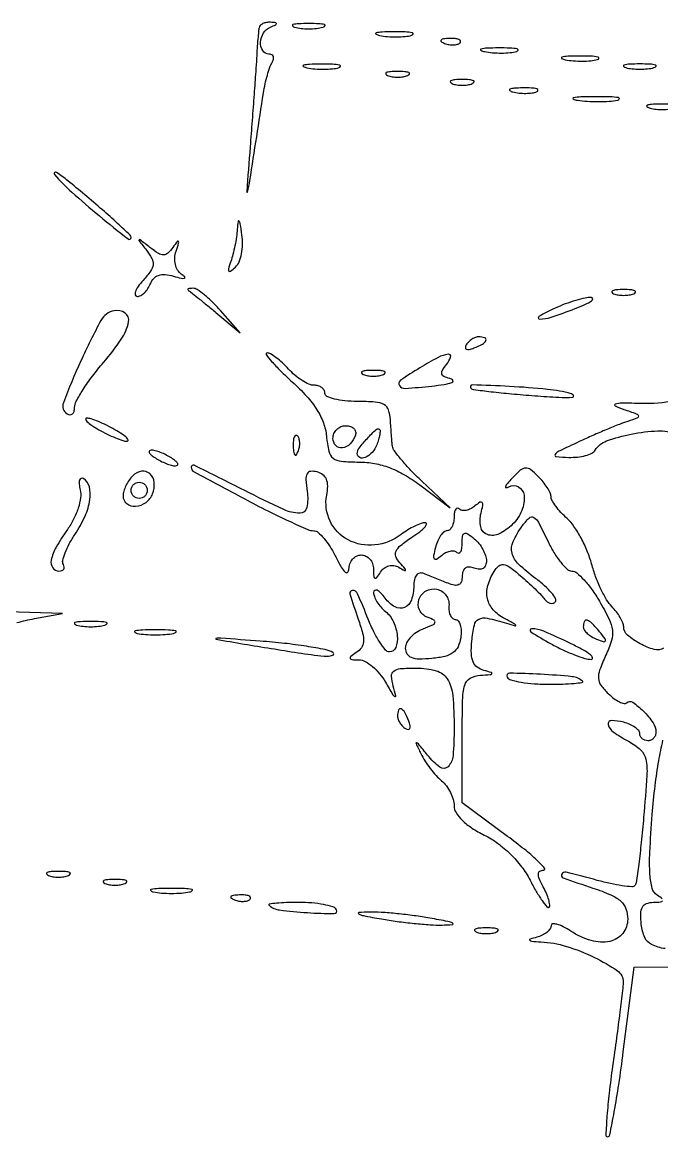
# Model space of a CAD drawing. Extents: x 24 to 1546, y 0 to 2379.
# Drawn here: x 1231.5 to 1310.7, y 1738 to 1875.9 of the extents above; entities that cross this region are included whole.
import ezdxf

# ---------------------------------------------------------------- set-up
doc = ezdxf.new("R2010")
doc.units = 0
doc.header["$MEASUREMENT"] = 0
doc.layers.get('0').update_dxf_attribs({"linetype": 'CONTINUOUS'})

msp = doc.modelspace()

# ---------------------------------------------------------------- linework, layer by layer
for points in [[(1260.849041, 1875.25, 0.025224), (1260.781191, 1874.795492, 0.003443), (1260.694046, 1873.839063, 0.003953), (1260.607503, 1872.703597, 0.00333), (1260.533384, 1871.5, -0.003574), (1260.430726, 1869.846128, -0.000803), (1260.231252, 1867.03125, -0.000833), (1259.990375, 1863.782814, -0.000806), (1259.736128, 1860.5, 0.001253), (1259.310381, 1854.938184, 0.919076), (1259.422885, 1854.920239, 0.022069), (1259.709616, 1856.346935, 0.000197), (1261.390451, 1867.188709, -0.015861), (1261.597808, 1868.295917, -0.015377), (1261.876753, 1869.399364, -0.015483), (1262.181744, 1870.353709, -0.053372), (1262.46212, 1870.938709, 0.076556), (1262.634066, 1871.344539, 0.153933), (1262.614273, 1871.688246, 0.186407), (1262.409925, 1871.915866, 0.118206), (1262.059017, 1872, -0.256354), (1261.294851, 1872.419353, -0.157317), (1261.029103, 1873.439152, -0.12343), (1261.396164, 1874.614203, -0.161091), (1262.25, 1875.337719, 0.009076), (1262.909806, 1875.617987, 0.295955), (1263, 1875.757018, 0.382689), (1262.903389, 1875.864758, 0.011437), (1262.25, 1875.921053, 0.057766), (1261.760747, 1875.895427, 0.069856), (1261.322843, 1875.756497, 0.082797), (1261.000917, 1875.530575, 0.149866)], [(1265.25, 1875.310674, 0.039571), (1266.047266, 1875.168469, 0.024357), (1267, 1875.122029, 0.024357), (1267.952734, 1875.168469, 0.039571), (1268.75, 1875.310674, 0.161593), (1269.00914, 1875.478988, 0.542911), (1268.957813, 1875.633659, 0.052887), (1268.251983, 1875.740287, 0.011065), (1267, 1875.767997, 0.011065), (1265.748017, 1875.740287, 0.052887), (1265.042187, 1875.633659, 0.542911), (1264.99086, 1875.478988, 0.161593)], [(1275.761659, 1874.292739, 0.028254), (1276.754739, 1874.159391, 0.020511), (1277.869594, 1874.119272, 0.020826), (1278.934218, 1874.169017, 0.041951), (1279.761659, 1874.31292, 0.285845), (1279.916221, 1874.476221, 0.417468), (1279.814362, 1874.62839, 0.038992), (1278.938425, 1874.726931, 0.009782), (1277.5, 1874.747817, 0.008901), (1276.071102, 1874.715166, 0.053901), (1275.339362, 1874.605813, 0.67161), (1275.319562, 1874.45659, 0.082665)], [(1283.8125, 1873.316886, 0.051402), (1284.359369, 1873.160852, 0.05415), (1284.916927, 1873.123424, 0.060344), (1285.402231, 1873.202593, 0.126455), (1285.729167, 1873.395833, 0.296942), (1285.77538, 1873.614691, 0.208169), (1285.592839, 1873.799335, 0.077125), (1285.112848, 1873.910055, 0.028489), (1284.416667, 1873.921053, 0.018894), (1283.670344, 1873.862007, 0.168741), (1283.37858, 1873.720685, 0.470617), (1283.395823, 1873.538436, 0.054073)], [(1288.761659, 1872.292739, 0.028254), (1289.754739, 1872.159391, 0.020511), (1290.869594, 1872.119272, 0.020826), (1291.934218, 1872.169017, 0.041951), (1292.761659, 1872.31292, 0.285845), (1292.916221, 1872.476221, 0.417468), (1292.814362, 1872.62839, 0.038992), (1291.938425, 1872.726931, 0.009782), (1290.5, 1872.747817, 0.008901), (1289.071102, 1872.715166, 0.053901), (1288.339362, 1872.605813, 0.67161), (1288.319562, 1872.45659, 0.082665)], [(1298.761659, 1871.292739, 0.028254), (1299.754739, 1871.159391, 0.020511), (1300.869594, 1871.119272, 0.020826), (1301.934218, 1871.169017, 0.041951), (1302.761659, 1871.31292, 0.285845), (1302.916221, 1871.476221, 0.417468), (1302.814362, 1871.62839, 0.038992), (1301.938425, 1871.726931, 0.009782), (1300.5, 1871.747817, 0.008901), (1299.071102, 1871.715166, 0.053901), (1298.339362, 1871.605813, 0.67161), (1298.319562, 1871.45659, 0.082665)], [(1266.761659, 1870.292739, 0.028254), (1267.754739, 1870.159391, 0.020511), (1268.869594, 1870.119272, 0.020826), (1269.934218, 1870.169017, 0.041951), (1270.761659, 1870.31292, 0.285845), (1270.916221, 1870.476221, 0.417468), (1270.814362, 1870.62839, 0.038992), (1269.938425, 1870.726931, 0.009782), (1268.5, 1870.747817, 0.008901), (1267.071102, 1870.715166, 0.053901), (1266.339362, 1870.605813, 0.67161), (1266.319562, 1870.45659, 0.082665)], [(1306.25, 1870.310674, 0.039571), (1307.047266, 1870.168469, 0.024357), (1308, 1870.122029, 0.024357), (1308.952734, 1870.168469, 0.039571), (1309.75, 1870.310674, 0.161593), (1310.00914, 1870.478988, 0.542911), (1309.957813, 1870.633659, 0.052887), (1309.251983, 1870.740287, 0.011065), (1308, 1870.767997, 0.011065), (1306.748017, 1870.740287, 0.052887), (1306.042187, 1870.633659, 0.542911), (1305.99086, 1870.478988, 0.161593)], [(1276.75, 1869.337719, 0.057986), (1277.320008, 1869.181385, 0.037979), (1278, 1869.12966, 0.037979), (1278.679992, 1869.181385, 0.057986), (1279.25, 1869.337719, 0.174857), (1279.459382, 1869.525001, 0.447206), (1279.398438, 1869.693942, 0.078554), (1278.89144, 1869.810911, 0.017491), (1278, 1869.842105, 0.017491), (1277.10856, 1869.810911, 0.078554), (1276.601562, 1869.693942, 0.447206), (1276.540618, 1869.525001, 0.174857)], [(1284.75, 1868.337719, 0.057986), (1285.320008, 1868.181385, 0.037979), (1286, 1868.12966, 0.037979), (1286.679992, 1868.181385, 0.057986), (1287.25, 1868.337719, 0.174857), (1287.459382, 1868.525001, 0.447206), (1287.398438, 1868.693942, 0.078554), (1286.89144, 1868.810911, 0.017491), (1286, 1868.842105, 0.017491), (1285.10856, 1868.810911, 0.078554), (1284.601562, 1868.693942, 0.447206), (1284.540618, 1868.525001, 0.174857)], [(1292.269032, 1867.307009, 0.037336), (1293.036634, 1867.167106, 0.029507), (1293.880008, 1867.127736, 0.030339), (1294.671085, 1867.185595, 0.06278), (1295.269032, 1867.344063, 0.31318), (1295.386009, 1867.52287, 0.333666), (1295.257153, 1867.684921, 0.052471), (1294.580113, 1867.787295, 0.014395), (1293.5, 1867.805051, 0.012823), (1292.431793, 1867.764444, 0.080377), (1291.900903, 1867.643467, 0.597527), (1291.883358, 1867.48334, 0.087174)], [(1300.26375, 1866.282419, 0.022548), (1301.485188, 1866.153707, 0.015659), (1302.872547, 1866.114038, 0.015827), (1304.209518, 1866.160023, 0.031163), (1305.26375, 1866.296069, 0.248898), (1305.455688, 1866.450815, 0.49082), (1305.374351, 1866.596853, 0.030832), (1304.29708, 1866.692368, 0.00738), (1302.5, 1866.713986, 0.006817), (1300.711719, 1866.684722, 0.040183), (1299.780601, 1866.581582, 0.720633), (1299.761725, 1866.438612, 0.075924)], [(1309.269032, 1865.307009, 0.037336), (1310.036634, 1865.167106, 0.029507), (1310.880008, 1865.127736, 0.030339), (1311.671085, 1865.185595, 0.06278), (1312.269032, 1865.344063, 0.31318), (1312.386009, 1865.52287, 0.333666), (1312.257153, 1865.684921, 0.052471), (1311.580113, 1865.787295, 0.014395), (1310.5, 1865.805051, 0.012823), (1309.431793, 1865.764444, 0.080377), (1308.900903, 1865.643467, 0.597527), (1308.883358, 1865.48334, 0.087174)], [(1235.5, 1857.099327, 0.031998), (1237.663986, 1854.892083, 0.010893), (1241.071858, 1851.965674, 0.004616), (1244.615761, 1849.108531, 0.626978), (1245, 1849.294497, 0.207091), (1244.873068, 1849.587817, 0.002473), (1243.310937, 1851.040276, 0.006923), (1241.454013, 1852.702879, 0.004409), (1239.25, 1854.588028, 0.005771), (1237.154538, 1856.307706, 0.0214), (1235.776563, 1857.318499, 0.320207), (1235.522279, 1857.310946, 0.432507)], [(1258.149832, 1850.331787, -0.019395), (1258.045582, 1849.36828, -0.012529), (1257.853904, 1848.2624, -0.012598), (1257.61181, 1847.189213, -0.023142), (1257.352821, 1846.331787, 0.0115), (1257.047323, 1845.399361, 0.250413), (1257.101855, 1845.126304, 0.408756), (1257.316202, 1845.103306, 0.01874), (1257.930999, 1845.628178, 0.111316), (1258.371048, 1846.264619, 0.046671), (1258.67058, 1847.268551, 0.043109), (1258.801232, 1848.445976, 0.043129), (1258.72801, 1849.628178, 0.004634), (1258.512081, 1850.98928, 0.131056), (1258.365335, 1851.311611, 0.661065), (1258.237865, 1851.274226, 0.012073)], [(1246.888012, 1847.731242, -0.042659), (1247.567052, 1846.69503, -0.151752), (1247.718, 1845.92521, -0.129857), (1247.414871, 1845.133949, -0.027868), (1246.483025, 1843.981242, 0.027599), (1245.866699, 1843.219678, 0.066479), (1245.524568, 1842.58199, 0.157137), (1245.505197, 1842.178288, 0.338903), (1245.738024, 1842, 0.127015), (1246.183399, 1842.114994, 0.063799), (1246.655029, 1842.460879, 0.057093), (1247.079926, 1842.968905, 0.054067), (1247.388085, 1843.568951, -0.09587), (1247.798171, 1844.226605, -0.127168), (1248.389832, 1844.60509, -0.101845), (1249.195665, 1844.696646, -0.046137), (1250.245074, 1844.503444, 0.010651), (1251.209189, 1844.25421, 0.124194), (1251.595157, 1844.260174, 0.578954), (1251.636047, 1844.414739, 0.042724), (1251.21613, 1844.764443, -0.107244), (1250.760465, 1845.255431, -0.076557), (1250.480309, 1845.953574, -0.070306), (1250.408489, 1846.763723, -0.066156), (1250.560463, 1847.57995, 0.004798), (1250.885094, 1848.605348, 0.248644), (1250.846921, 1848.803413, 0.488386), (1250.709791, 1848.80127, 0.007426), (1250.170548, 1848.064302, -0.048336), (1249.545374, 1847.341991, -0.192518), (1249.011716, 1847.128604, -0.143943), (1248.378087, 1847.314877, -0.023604), (1247.326215, 1848.064302, 0.001381), (1246.129258, 1848.999963, 0.339909), (1246.000865, 1849.000658, 0.416956), (1245.98603, 1848.8879, 0.001526)], [(1252.083333, 1842.75, -0.032848), (1252.359068, 1842.558884, -0.001486), (1253.258854, 1841.839062, -0.002483), (1254.320419, 1840.975911, -0.001775), (1255.5, 1840), (1258.5, 1837.5), (1256.075686, 1840.25, 0.018764), (1255.074755, 1841.30298, 0.02388), (1254.072011, 1842.192188, 0.02295), (1253.185113, 1842.841308, 0.147538), (1252.659019, 1843, 0.023004), (1252.303248, 1842.983623, 0.07959), (1252.080566, 1842.926563, 0.309917), (1252.02815, 1842.842965, 0.252511)], [(1304.75, 1842.337719, 0.057986), (1305.320008, 1842.181385, 0.037979), (1306, 1842.12966, 0.037979), (1306.679992, 1842.181385, 0.057986), (1307.25, 1842.337719, 0.174857), (1307.459382, 1842.525001, 0.447206), (1307.398438, 1842.693942, 0.078554), (1306.89144, 1842.810911, 0.017491), (1306, 1842.842105, 0.017491), (1305.10856, 1842.810911, 0.078554), (1304.601562, 1842.693942, 0.447206), (1304.540618, 1842.525001, 0.174857)], [(1297.5, 1840.536115, 0.022031), (1295.50743, 1839.515286, 0.764014), (1295.589591, 1839.195563, 0.085406), (1297.010409, 1839.418959, 0.010311), (1300, 1840.5, 0.013736), (1301.252467, 1841.022262, 0.045293), (1302.03125, 1841.461014, 0.253165), (1302.161958, 1841.717501, 0.401021), (1302, 1841.878818, 0.060302), (1301.225207, 1841.801227, 0.017427), (1300.059375, 1841.497176, 0.017255), (1298.758619, 1841.05965, 0.017606)], [(1242.894056, 1840.232961, 0.222677), (1241.264694, 1839.026511, 0.017074), (1238.772403, 1834.009893, 0.0152), (1236.609141, 1828.843631, 0.360324), (1237.079201, 1827.451051, 0.131658), (1237.42903, 1827.345985, 0.190087), (1237.729515, 1827.454221, 0.143993), (1237.93219, 1827.775102, 0.069443), (1238, 1828.260984, -0.126258), (1238.197193, 1829.029449, -0.017349), (1239.049912, 1830.461502, -0.019009), (1240.205572, 1832.11579, -0.01504), (1241.574169, 1833.815615, 0.027777), (1243.781166, 1836.704326, 0.098825), (1244.683359, 1838.839068, 0.297309), (1244.247688, 1839.945473, 0.2071)], [(1286.507079, 1836.011454, 0.1144), (1286.393111, 1835.674071, 0.32948), (1286.512472, 1835.474315, 0.155351), (1286.868281, 1835.443138, 0.036408), (1287.448062, 1835.618443, 0.029964), (1288.51997, 1836.105273, 0.168622), (1288.942608, 1836.558518, 0.444011), (1288.798253, 1836.882327, 0.079093), (1288.059017, 1837, 0.088797), (1287.65395, 1836.927491, 0.053277), (1287.21498, 1836.709615, 0.051183), (1286.810572, 1836.389589, 0.061454)], [(1264.938489, 1831.436607, -0.024922), (1266.738094, 1829.640067, -0.043575), (1268.010774, 1827.963582, -0.05214), (1268.81379, 1826.334782, -0.064415), (1269.19137, 1824.686607, 0.031137), (1269.489299, 1822.826342, 0.17264), (1270.021421, 1821.983171, 0.14688), (1271.017055, 1821.592135, 0.020645), (1273.247499, 1821.5, -0.045648), (1275.147462, 1821.326178, -0.044841), (1276.996213, 1820.810362, -0.041511), (1278.845298, 1819.929247, -0.02996), (1280.747499, 1818.662331), (1284.5, 1815.824662), (1281, 1819.125207, -0.01272), (1279.649795, 1820.46497, -0.016601), (1278.488571, 1821.760871, -0.014236), (1277.598897, 1822.88621, -0.12855), (1277.36535, 1823.462876, -0.010326), (1277.305863, 1824.009209, -0.002974), (1277.236369, 1824.856282, -0.002991), (1277.169394, 1825.812511, -0.003181), (1277.11535, 1826.75, 0.072988), (1276.877787, 1827.940644, 0.183987), (1276.313135, 1828.602166, 0.107983), (1275.22183, 1828.922128, 0.017519), (1273, 1829, -0.023598), (1271.467056, 1829.07239, -0.037669), (1270.175, 1829.29375, -0.04382), (1269.251055, 1829.612873, -0.295869), (1269, 1830, 0.133491), (1268.896341, 1830.381344, 0.100499), (1268.604903, 1830.70625, 0.087472), (1268.168952, 1830.924865, 0.072708), (1267.654988, 1831, -0.105367), (1267.01364, 1831.136671, -0.036283), (1266.173392, 1831.5875, -0.034148), (1265.29186, 1832.234645, -0.033439), (1264.5, 1833, 0.021456), (1263.74486, 1833.76568, 0.02609), (1262.972636, 1834.4125, 0.026127), (1262.281121, 1834.878364, 0.13598), (1261.842132, 1835, 0.60984), (1261.737295, 1834.796421, 0.023926), (1262.401931, 1833.953253, 0.020124), (1263.484, 1832.804757, 0.010054)], [(1280.751787, 1833.158574, 0.013682), (1278.347606, 1831.61635, 0.41102), (1278.222002, 1830.974104, 0.26973), (1278.956721, 1830.612768, 0.009391), (1282.25, 1830.90543, 0.012364), (1283.776871, 1831.108378, 0.045306), (1284.721901, 1831.34709, 0.334888), (1284.867124, 1831.565622, 0.334674), (1284.696896, 1831.765407, -0.038301), (1283.822582, 1832.031813, -0.219975), (1283.495608, 1832.372126, -0.221106), (1283.543939, 1832.840383, -0.038685), (1284.069341, 1833.583551, 0.096879), (1284.567806, 1834.496919, 0.547802), (1284.278913, 1834.842777, 0.090126), (1283.025171, 1834.445076, 0.014016)], [(1273.75, 1832.337719, 0.057986), (1274.320008, 1832.181385, 0.037979), (1275, 1832.12966, 0.037979), (1275.679992, 1832.181385, 0.057986), (1276.25, 1832.337719, 0.174857), (1276.459382, 1832.525001, 0.447206), (1276.398438, 1832.693942, 0.078554), (1275.89144, 1832.810911, 0.017491), (1275, 1832.842105, 0.017491), (1274.10856, 1832.810911, 0.078554), (1273.601562, 1832.693942, 0.447206), (1273.540618, 1832.525001, 0.174857)], [(1287.083333, 1830.630189, 0.150905), (1287.441884, 1830.467335, 0.002647), (1289.580729, 1830.206182, 0.006411), (1292.095486, 1829.945265, 0.004197), (1295, 1829.706067, 0.005358), (1297.98381, 1829.517664, 0.02705), (1299.65276, 1829.520574, 0.51692), (1299.775489, 1829.715989, 0.232822), (1299.5, 1829.957563, 0.040785), (1296.55526, 1830.496103, 0.01131), (1291.868329, 1830.856476, 0.006581), (1287.247821, 1831.045819, 0.70022)], [(1241, 1825.5, 0.015627), (1242.030469, 1824.952921, 0.01729), (1243.059375, 1824.490678, 0.01689), (1243.959558, 1824.158117, 0.080198), (1244.5, 1824.070871, 0.467127), (1244.620315, 1824.214649, 0.159421), (1244.471875, 1824.490678, 0.044533), (1243.895283, 1824.949553, 0.015971), (1243, 1825.5, 0.015627), (1241.969531, 1826.047079, 0.01729), (1240.940625, 1826.509322, 0.01689), (1240.040442, 1826.841883, 0.080198), (1239.5, 1826.929129, 0.467127), (1239.379685, 1826.785351, 0.159421), (1239.528125, 1826.509322, 0.044533), (1240.104717, 1826.050447, 0.015971)], [(1265.078947, 1823.416667, 0.018894), (1265.137993, 1822.670344, 0.168741), (1265.279315, 1822.37858, 0.470617), (1265.461564, 1822.395823, 0.054073), (1265.683114, 1822.8125, 0.051402), (1265.839148, 1823.359369, 0.05415), (1265.876576, 1823.916927, 0.060344), (1265.797407, 1824.402231, 0.126455), (1265.604167, 1824.729167, 0.296942), (1265.385309, 1824.77538, 0.208169), (1265.200665, 1824.592839, 0.077125), (1265.089945, 1824.112848, 0.028489)], [(1272.770833, 1824.8125, -0.113253), (1272.122932, 1823.749304, -0.165501), (1271.153639, 1823.257027, -0.244413), (1270.346973, 1823.540134, -0.190724), (1270, 1824.416667, -0.099038), (1270.120875, 1825.020927, -0.097945), (1270.465104, 1825.534896, -0.097945), (1270.979073, 1825.879125, -0.099038), (1271.583333, 1826, -0.077096), (1272.158616, 1825.910766, -0.119977), (1272.585286, 1825.651172, -0.144529), (1272.795817, 1825.264262, -0.134046)], [(1275.41655, 1823.643128, -0.088972), (1274.837203, 1822.685089, -0.105882), (1273.990463, 1822.056681, -0.213911), (1273.319117, 1822.052645, -0.297144), (1273, 1822.542206, -0.166395), (1273.235872, 1823.231354, -0.021665), (1274.254303, 1824.433482, -0.017953), (1275.355664, 1825.542165, -0.395107), (1275.773539, 1825.542269, -0.229833), (1275.846169, 1825.353141, -0.025168), (1275.781508, 1824.878791, -0.026719), (1275.638198, 1824.291219, -0.01844)], [(1248, 1822, 0.026766), (1248.647707, 1821.628962, 0.024204), (1249.353125, 1821.315379, 0.024967), (1250.012663, 1821.096832, 0.067616), (1250.5, 1821.030626, 0.190341), (1250.732273, 1821.122372, 0.335455), (1250.765625, 1821.315379, 0.102785), (1250.514186, 1821.625641, 0.027796), (1250, 1822, 0.026766), (1249.352293, 1822.371038, 0.024204), (1248.646875, 1822.684621, 0.024967), (1247.987337, 1822.903168, 0.067616), (1247.5, 1822.969374, 0.190341), (1247.267727, 1822.877628, 0.335455), (1247.234375, 1822.684621, 0.102785), (1247.485814, 1822.374359, 0.027796)], [(1258.987734, 1816.973691, 0.005841), (1261.938956, 1815.451409, 0.008203), (1264.610047, 1814.167272, 0.005254), (1266.870028, 1813.15472, 0.10304), (1267.612831, 1813, -0.182879), (1268.15397, 1812.795226, -0.036743), (1268.88672, 1812.045312, -0.034392), (1269.655573, 1810.994376, -0.026219), (1270.352327, 1809.75, 0.015489), (1271.024722, 1808.486282, 0.076497), (1271.525706, 1807.857362, 0.407159), (1271.818606, 1807.865529, 0.191434), (1271.97723, 1808.25, -0.084154), (1272.099482, 1808.918318, -0.092069), (1272.433936, 1809.485938, -0.099064), (1272.926042, 1809.865687, -0.115446), (1273.5, 1810, -0.115601), (1274.07337, 1809.865641, -0.099524), (1274.563873, 1809.485938, -0.092453), (1274.895896, 1808.918312, -0.084232), (1275.015313, 1808.25, 0.014763), (1275.049641, 1807.353547, 0.283898), (1275.205069, 1807.136309, 0.345083), (1275.438495, 1807.200423, 0.018391), (1275.903509, 1807.878115, -0.084441), (1276.351451, 1808.375551, -0.101734), (1276.912265, 1808.657927, -0.103987), (1277.529106, 1808.692787, -0.091885), (1278.138197, 1808.481411, 0.006894), (1278.873338, 1808.076454, 0.496303), (1278.982311, 1808.12665, 0.241646), (1278.936465, 1808.301498, 0.004297), (1278.26207, 1809.041225, -0.093232), (1277.784008, 1809.800539, -0.208341), (1277.807289, 1810.468605, -0.115023), (1278.379164, 1811.183538, -0.021028), (1279.76207, 1812.18134, 0.016741), (1280.743311, 1812.876621, 0.043413), (1281.38469, 1813.458397, 0.129191), (1281.577546, 1813.819653, 0.48243), (1281.44113, 1813.993411, 0.089748), (1280.905355, 1813.8999, 0.025393), (1280.123096, 1813.566782, 0.024716), (1279.262024, 1813.093264, 0.023844), (1278.44113, 1812.531803, -0.135247), (1275.184204, 1811.235859, -0.149794), (1271.863834, 1811.86597, -0.161636), (1269.635682, 1814.185172, -0.15978), (1269.223421, 1817.388417, 0.042569), (1269.342388, 1818.530464, 0.102096), (1269.186749, 1819.363158, 0.133065), (1268.752139, 1819.931503, 0.09973), (1268.041091, 1820.279004, 0.086652), (1267.24425, 1820.345218, 0.258039), (1266.806146, 1820.048682, 0.13385), (1266.655375, 1819.322052, 0.021053), (1266.807894, 1817.855545, -0.086675), (1266.753695, 1815.862688, -0.361968), (1265.885639, 1815.166314, -0.104467), (1263.90665, 1815.62275, -0.008156), (1259, 1818, 0.001532), (1252.811398, 1821.100247, 0.552877), (1252.446102, 1820.876911, 0.279171), (1252.796151, 1820.282921, 0.001472)], [(1238.696853, 1818.051235, -0.100872), (1238.749711, 1817.086128, -0.041944), (1238.450535, 1815.809459, -0.038759), (1237.882592, 1814.433685, -0.037465), (1237.103594, 1813.145484, 0.024529), (1235.704045, 1810.960686, 0.08027), (1235.100772, 1809.360301, 0.199166), (1235.285423, 1808.414969, 0.251274), (1236.059017, 1808, 0.082703), (1236.425898, 1808.061102, 0.16132), (1236.659462, 1808.238638, 0.182222), (1236.724285, 1808.50298, 0.108818), (1236.615954, 1808.812383, -0.199984), (1236.537209, 1809.304039, -0.032358), (1236.830199, 1810.249054, -0.031412), (1237.345426, 1811.378025, -0.022973), (1238.050347, 1812.562383, 0.038857), (1239.297603, 1814.81784, 0.069367), (1239.900488, 1816.845896, 0.098849), (1239.826212, 1818.438045, 0.195834), (1239.093259, 1819.442363, 0.226841), (1238.79954, 1819.474043, 0.243263), (1238.602784, 1819.264883, 0.09896), (1238.562464, 1818.763956, 0.034718)], [(1245.2, 1819.8, 0.047088), (1244.740724, 1819.24499, 0.037433), (1244.3525, 1818.570625, 0.038655), (1244.086276, 1817.884742, 0.073375), (1244, 1817.3, 0.233615), (1244.462181, 1816.36479, 0.183416), (1245.560333, 1816.037086, 0.138767), (1246.845033, 1816.503959, 0.146036), (1247.664167, 1817.567217, 0.116606), (1247.855573, 1818.984456, 0.186286), (1247.313085, 1820.062353, 0.229072), (1246.293025, 1820.362093, 0.156465)], [(1247, 1818, -0.099038), (1246.923658, 1817.618362, -0.097945), (1246.70625, 1817.29375, -0.097945), (1246.381638, 1817.076342, -0.099038), (1246, 1817, -0.099038), (1245.618362, 1817.076342, -0.097945), (1245.29375, 1817.29375, -0.097945), (1245.076342, 1817.618362, -0.099038), (1245, 1818, -0.099038), (1245.076342, 1818.381638, -0.097945), (1245.29375, 1818.70625, -0.097945), (1245.618362, 1818.923658, -0.099038), (1246, 1819, -0.099038), (1246.381638, 1818.923658, -0.097945), (1246.70625, 1818.70625, -0.097945), (1246.923658, 1818.381638, -0.099038)], [(1284.361111, 1803.711685, 0.054037), (1284.378801, 1803.056753, 0.07805), (1284.544563, 1802.502808, 0.102288), (1284.826125, 1802.132745, 0.181071), (1285.180662, 1802, -0.236949), (1285.522143, 1801.828546, -0.091124), (1285.763692, 1801.339062, -0.064434), (1285.872098, 1800.611834, -0.040113), (1285.819551, 1799.75, -0.075029), (1285.489427, 1798.647186, -0.127529), (1284.877036, 1797.911697, -0.098739), (1283.861825, 1797.451077, -0.033257), (1282.25, 1797.186642, -0.023783), (1280.663819, 1797.109551, -0.094477), (1279.710121, 1797.290384, -0.171022), (1279.19324, 1797.738762, -0.130097), (1279, 1798.468866, -0.117697), (1279.159831, 1799.13845, -0.06644), (1279.634638, 1799.830514, -0.060518), (1280.334356, 1800.439162, -0.060248), (1281.160469, 1800.863658, 0.012009), (1282.348964, 1801.336059, 0.208338), (1282.629132, 1801.632224, 0.377097), (1282.516919, 1801.917826, 0.027207), (1281.677327, 1802.293579, -0.194987), (1280.717887, 1803.19017, -0.194114), (1280.651293, 1804.50389, -0.183176), (1281.524311, 1805.550645, -0.18149), (1282.875827, 1805.760777, -0.098603), (1283.485425, 1805.502038, -0.08662), (1283.982101, 1805.019676, -0.08542), (1284.291113, 1804.390897, -0.092089)], [(1238.25, 1801.310674, 0.039571), (1239.047266, 1801.168469, 0.024357), (1240, 1801.122029, 0.024357), (1240.952734, 1801.168469, 0.039571), (1241.75, 1801.310674, 0.161593), (1242.00914, 1801.478988, 0.542911), (1241.957813, 1801.633659, 0.052887), (1241.251983, 1801.740287, 0.011065), (1240, 1801.767997, 0.011065), (1238.748017, 1801.740287, 0.052887), (1238.042187, 1801.633659, 0.542911), (1237.99086, 1801.478988, 0.161593)], [(1301, 1801.106989, 0.148172), (1301.117443, 1800.719384, 0.058677), (1301.482174, 1800.291272, 0.05126), (1302.013435, 1799.891147, 0.0442), (1302.641444, 1799.584097, 0.012731), (1303.541716, 1799.264678, 0.389672), (1303.741192, 1799.355597, 0.27071), (1303.707299, 1799.617386, 0.008807), (1303.018999, 1800.477108, 0.017238), (1302.053128, 1801.562498, 0.127361), (1301.469452, 1801.925, 0.389178), (1301.129499, 1801.765008, 0.097466)], [(1245.75, 1800.294267, 0.029693), (1246.774707, 1800.159351, 0.017887), (1248, 1800.115502, 0.017887), (1249.225293, 1800.159351, 0.029693), (1250.25, 1800.294267, 0.142433), (1250.560023, 1800.453014, 0.611425), (1250.517187, 1800.600334, 0.039503), (1249.61149, 1800.701569, 0.008087), (1248, 1800.727636, 0.008087), (1246.38851, 1800.701569, 0.039503), (1245.482813, 1800.600334, 0.611425), (1245.439977, 1800.453014, 0.142433)], [(1297, 1799, 0.016132), (1298.450005, 1798.265922, 0.017257), (1299.9125, 1797.64436, 0.017069), (1301.200791, 1797.19844, 0.073574), (1302, 1797.075847, 0.512247), (1302.143103, 1797.272396, 0.150461), (1301.884375, 1797.637773, 0.038111), (1300.940122, 1798.256123, 0.013404), (1299.5, 1799, 0.009879), (1296.098056, 1800.561131, 0.102979), (1294.601165, 1800.872731, 0.74916), (1294.488886, 1800.489312, 0.017211)], [(1259, 1798.977233, 0.002165), (1265.669379, 1797.897307, 0.01538), (1268.919703, 1797.487431, 0.093337), (1269.958544, 1797.5827, 0.666142), (1270, 1797.932595, 0.080365), (1269.022841, 1798.292683, 0.009515), (1266.7375, 1798.693566, 0.011176), (1263.981666, 1799.060212, 0.008949), (1261, 1799.335354, 0.000451), (1256.102104, 1799.694606, 0.062455), (1255.516951, 1799.663896, 0.840161), (1255.517337, 1799.564759, 0.001133)], [(1291.577183, 1794.875115, 0.19197), (1292.03828, 1794.533313, 0.022555), (1293.312656, 1794.257065, 0.024416), (1294.921433, 1794.063825, 0.017682), (1296.725684, 1794, 0.007484), (1298.464646, 1794.026031, 0.01435), (1299.85744, 1794.10779, 0.012455), (1300.873109, 1794.222272, 0.641819), (1300.916667, 1794.366945, 0.156698), (1299.622596, 1794.931181, 0.011485), (1295.706624, 1795.234596, 0.010117), (1291.855393, 1795.366065, 0.592066)], [(1278, 1790.059017, 0.088797), (1278.072509, 1789.65395, 0.053277), (1278.290385, 1789.21498, 0.051183), (1278.610411, 1788.810572, 0.061454), (1278.988546, 1788.507079, 0.1144), (1279.325929, 1788.393111, 0.32948), (1279.525685, 1788.512472, 0.155351), (1279.556862, 1788.868281, 0.036408), (1279.381557, 1789.448062, 0.029964), (1278.894727, 1790.51997, 0.168622), (1278.441482, 1790.942608, 0.444011), (1278.117673, 1790.798253, 0.079093)], [(1234.75, 1770.337719, 0.057986), (1235.320008, 1770.181385, 0.037979), (1236, 1770.12966, 0.037979), (1236.679992, 1770.181385, 0.057986), (1237.25, 1770.337719, 0.174857), (1237.459382, 1770.525001, 0.447206), (1237.398438, 1770.693942, 0.078554), (1236.89144, 1770.810911, 0.017491), (1236, 1770.842105, 0.017491), (1235.10856, 1770.810911, 0.078554), (1234.601562, 1770.693942, 0.447206), (1234.540618, 1770.525001, 0.174857)], [(1241.75, 1769.337719, 0.057986), (1242.320008, 1769.181385, 0.037979), (1243, 1769.12966, 0.037979), (1243.679992, 1769.181385, 0.057986), (1244.25, 1769.337719, 0.174857), (1244.459382, 1769.525001, 0.447206), (1244.398438, 1769.693942, 0.078554), (1243.89144, 1769.810911, 0.017491), (1243, 1769.842105, 0.017491), (1242.10856, 1769.810911, 0.078554), (1241.601562, 1769.693942, 0.447206), (1241.540618, 1769.525001, 0.174857)], [(1247.75, 1768.294267, 0.029693), (1248.774707, 1768.159351, 0.017887), (1250, 1768.115502, 0.017887), (1251.225293, 1768.159351, 0.029693), (1252.25, 1768.294267, 0.142433), (1252.560023, 1768.453014, 0.611425), (1252.517187, 1768.600334, 0.039503), (1251.61149, 1768.701569, 0.008087), (1250, 1768.727636, 0.008087), (1248.38851, 1768.701569, 0.039503), (1247.482813, 1768.600334, 0.611425), (1247.439977, 1768.453014, 0.142433)], [(1257.8125, 1767.316886, 0.051402), (1258.359369, 1767.160852, 0.05415), (1258.916927, 1767.123424, 0.060344), (1259.402231, 1767.202593, 0.126455), (1259.729167, 1767.395833, 0.296942), (1259.77538, 1767.614691, 0.208169), (1259.592839, 1767.799335, 0.077125), (1259.112848, 1767.910055, 0.028489), (1258.416667, 1767.921053, 0.018894), (1257.670344, 1767.862007, 0.168741), (1257.37858, 1767.720685, 0.470617), (1257.395823, 1767.538436, 0.054073)], [(1262.083333, 1766.637587, 0.149187), (1263.380145, 1766.058959, 0.014671), (1266.824535, 1765.733698, 0.013393), (1270.165223, 1765.606595, 0.591173), (1270.441209, 1766.095126, 0.181474), (1269.985842, 1766.447213, 0.026912), (1268.839621, 1766.734193, 0.027408), (1267.38823, 1766.933864, 0.020481), (1265.774316, 1767, 0.008293), (1264.227007, 1766.974336, 0.016178), (1262.995685, 1766.893541, 0.01592), (1262.123793, 1766.779807, 0.635399)], [(1276, 1764.948957, 0.010707), (1277.942581, 1764.64606, 0.008411), (1280.059375, 1764.398449, 0.008518), (1282.035993, 1764.234829, 0.020645), (1283.5, 1764.19929, 0.014136), (1284.788483, 1764.257677, 0.741286), (1284.824533, 1764.417805, 0.081765), (1284.224106, 1764.639204, 0.003502), (1282, 1765.051043, 0.010707), (1280.057419, 1765.35394, 0.008411), (1277.940625, 1765.601551, 0.008518), (1275.964007, 1765.765171, 0.020645), (1274.5, 1765.80071, 0.014136), (1273.211517, 1765.742323, 0.741286), (1273.175467, 1765.582195, 0.081765), (1273.775894, 1765.360796, 0.003502)], [(1287.75, 1763.337719, 0.057986), (1288.320008, 1763.181385, 0.037979), (1289, 1763.12966, 0.037979), (1289.679992, 1763.181385, 0.057986), (1290.25, 1763.337719, 0.174857), (1290.459382, 1763.525001, 0.447206), (1290.398438, 1763.693942, 0.078554), (1289.89144, 1763.810911, 0.017491), (1289, 1763.842105, 0.017491), (1288.10856, 1763.810911, 0.078554), (1287.601562, 1763.693942, 0.447206), (1287.540618, 1763.525001, 0.174857)]]:
    msp.add_lwpolyline(points, format="xyb", close=True)
for points in [[(1312.222461, 1829.048176, -0.051149), (1308.276075, 1828.742241, 0.004104), (1305.741423, 1828.784401, 0.079139), (1304.965578, 1828.66752, 0.682353), (1304.950651, 1828.440823, 0.028588), (1306, 1828.019483, -0.006168), (1307.564527, 1827.471336, -0.227987), (1307.821552, 1827.207938, -0.403798), (1307.701222, 1826.954129, -0.012339), (1306.5, 1826.534803, 0.016345), (1305.467151, 1826.164946, 0.004846), (1303.9125, 1825.532709, 0.004857), (1302.178116, 1824.78784, 0.005221), (1300.5, 1824.02672, 0.003298), (1297.976544, 1822.829944, 0.133066), (1297.519175, 1822.433616, 0.569983), (1297.642337, 1822.174636, 0.015177), (1299.190983, 1822.080948, 0.033652), (1300.264714, 1822.120916, 0.039456), (1301.266315, 1822.306652, 0.043388), (1302.065859, 1822.597556, 0.146421), (1302.477116, 1822.962973, -0.169163), (1303.888314, 1824.10899, -0.037033), (1306.945594, 1824.964616, -0.038835), (1310.211651, 1825.362481, -0.10208), (1312.529673, 1824.988718, -0.057626)], [(1310.931208, 1798.457484, -0.210419), (1309.791654, 1798.298306, -0.054297), (1308.030698, 1799.010836, -0.054337), (1306.470416, 1800.081822, -0.218555), (1306, 1801.106612, 0.099364), (1305.899815, 1801.605768, 0.033698), (1305.567138, 1802.271323, 0.031954), (1305.090351, 1802.976098, 0.031692), (1304.526426, 1803.616431, -0.063814), (1303.889802, 1804.440203, -0.022049), (1303.185441, 1805.772274, -0.021493), (1302.530286, 1807.324759, -0.023334), (1302.030644, 1808.886198, 0.032096), (1301.492208, 1810.472617, 0.025843), (1300.71997, 1812.100061, 0.026548), (1299.845849, 1813.532827, 0.058652), (1299.004217, 1814.496183, -0.023094), (1298.236984, 1815.257828, -0.027416), (1297.588739, 1816.046378, -0.027936), (1297.124867, 1816.758463, -0.131124), (1297, 1817.226416, 0.111107), (1296.897285, 1817.682948, 0.030196), (1296.538393, 1818.33526, 0.02899), (1296.03002, 1819.045372, 0.026535), (1295.428571, 1819.714286, 0.031381), (1294.47107, 1820.558592, 0.183299), (1293.840097, 1820.75194, 0.164834), (1293.200736, 1820.487662, 0.024272), (1292.178571, 1819.50199, 0.014533), (1291.599518, 1818.849676, 0.081339), (1291.362343, 1818.449108, 0.549448), (1291.448911, 1818.331015, 0.111472), (1291.757063, 1818.422515, -0.258388), (1292.972098, 1818.42853, -0.246328), (1293.658689, 1817.396387, -0.12455), (1293.385729, 1815.512223, -0.098745), (1292.239812, 1813.795367, -0.081541), (1290.585108, 1812.607359, -0.202289), (1289.125251, 1812.518542, -0.261249), (1288.295301, 1813.462351, -0.117029), (1288.334208, 1815.17001, 0.016807), (1288.551478, 1816.131821, 0.225928), (1288.462466, 1816.472119, 0.375514), (1288.193689, 1816.513325, 0.031612), (1287.579316, 1816.065827, -0.054018), (1287.047265, 1815.713587, -0.069199), (1286.493801, 1815.518626, -0.084569), (1286.004648, 1815.503081, -0.163543), (1285.657991, 1815.675343, 0.207794), (1285.410492, 1815.772948, 0.244364), (1285.193285, 1815.650465, 0.107049), (1285.045215, 1815.262653, 0.037878), (1285, 1814.666667, -0.051031), (1284.934743, 1814.028939, -0.070976), (1284.74051, 1813.489583, -0.091054), (1284.453818, 1813.126958, -0.182023), (1284.116631, 1813, 0.18499), (1283.739542, 1812.855541, 0.058693), (1283.334727, 1812.395712, 0.049464), (1282.966194, 1811.730253, 0.037801), (1282.695306, 1810.942849, 0.015471), (1282.460575, 1809.916506, 0.207231), (1282.541107, 1809.547339, 0.394011), (1282.808545, 1809.494052, 0.034697), (1283.420684, 1809.934173, -0.054018), (1283.952735, 1810.286413, -0.069199), (1284.506199, 1810.481374, -0.084569), (1284.995352, 1810.496919, -0.163543), (1285.342009, 1810.324657, 0.233074), (1285.589165, 1810.24071, 0.2324), (1285.806715, 1810.385503, 0.096916), (1285.954779, 1810.812698, 0.035117), (1286, 1811.455778, -0.029255), (1286.053795, 1812.374391, -0.283705), (1286.285648, 1812.667119, -0.242066), (1286.685, 1812.616147, -0.022698), (1287.5, 1812, -0.051565), (1288.073966, 1811.414011, -0.042397), (1288.559375, 1810.684712, -0.044089), (1288.891532, 1809.929564, -0.081748), (1289, 1809.270566, -0.091968), (1288.894574, 1808.702244, -0.1663), (1288.59433, 1808.343183, -0.153632), (1288.117054, 1808.226431, -0.075502), (1287.5, 1808.361626, 0.077108), (1286.871848, 1808.497152, 0.163069), (1286.396673, 1808.368346, 0.166396), (1286.101158, 1807.982045, 0.08099), (1286, 1807.361626, -0.07757), (1285.895328, 1806.690994, -0.202333), (1285.583861, 1806.327842, -0.164103), (1285.051131, 1806.254246, -0.048518), (1284.25, 1806.488945, -0.000369), (1283.488581, 1806.795438, -0.000273), (1282.646875, 1807.135507, -0.000276), (1281.852199, 1807.457591, -0.000621), (1281.25, 1807.702923, 0.142827), (1280.743763, 1807.755952, 0.179033), (1280.340205, 1807.517504, 0.120444), (1280.082472, 1806.974386, 0.050879), (1280, 1806.166006, -0.083133), (1279.708022, 1804.422059, -0.211531), (1278.853553, 1803.50243, -0.237154), (1277.681915, 1803.573416, -0.099383), (1276.465269, 1804.649862, 0.028499), (1275.923149, 1805.286572, 0.085603), (1275.466003, 1805.625303, 0.252836), (1275.177689, 1805.617117, 0.260386), (1275.031803, 1805.372445, 0.10323), (1275.125226, 1804.851759, 0.042752), (1275.449967, 1804.210423, 0.039927), (1275.928422, 1803.559663, 0.041094), (1276.5, 1803, -0.112196), (1277.48902, 1801.711396, -0.083467), (1277.959531, 1799.974975, -0.113009), (1277.777358, 1798.54823, -0.314476), (1276.991903, 1798, -0.224079), (1276.507683, 1798.22848, -0.028253), (1275.804916, 1799.187187, -0.028771), (1275.05958, 1800.493366, -0.020104), (1274.366723, 1802.041487, 0.008188), (1273.043512, 1805.197665, 0.294792), (1272.413822, 1805.61391, 0.50833), (1272.099523, 1805.192623, 0.008954), (1273.130752, 1802.05477, -0.018704), (1273.661095, 1800.328242, -0.080108), (1273.769047, 1799.260328, -0.13615), (1273.513678, 1798.514209, -0.10181), (1272.885261, 1797.907925, 0.016879), (1272.191323, 1797.434899, 0.335726), (1272.122005, 1797.203395, 0.294784), (1272.328853, 1797.049197, 0.014589), (1273.218063, 1797.015313, -0.123487), (1273.988637, 1796.814738, -0.04982), (1274.892183, 1796.196686, -0.045302), (1275.777391, 1795.303247, -0.043), (1276.504596, 1794.25, 0.003153), (1277.385026, 1792.728712, 0.141333), (1277.64733, 1792.47988, 0.640229), (1277.7646, 1792.571028, 0.008341), (1277.469146, 1793.75, -0.047635), (1277.256881, 1795.008972, -0.248813), (1277.531633, 1795.631077, -0.151781), (1278.325624, 1795.935318, -0.016166), (1280.325624, 1796, -0.06731), (1282.777053, 1795.668488, -0.187011), (1284.149, 1794.65003, -0.120003), (1284.828808, 1792.623097, -0.021187), (1285, 1788.584879, -0.019935), (1284.86327, 1785.156812, -0.174357), (1284.245811, 1783.792414, -0.37985), (1283.250818, 1783.718103, -0.059934), (1281.721168, 1785.20495, 0.001727), (1280.577107, 1786.610149, 0.160538), (1280.357391, 1786.74964, 0.632549), (1280.284699, 1786.66158, 0.003666), (1280.878289, 1785.417756, 0.029646), (1281.379154, 1784.526252, 0.019874), (1282.050043, 1783.568174, 0.020045), (1282.77669, 1782.689034, 0.036834), (1283.445404, 1782.045311, -0.059124), (1284.040376, 1781.419275, -0.043809), (1284.543337, 1780.606768, -0.044597), (1284.886461, 1779.741659, -0.07224), (1285, 1778.959913, 0.143026), (1285.249512, 1778.105496, 0.05773), (1286.024192, 1777.154504, 0.047311), (1287.210747, 1776.200206, 0.031469), (1288.726955, 1775.332358, -0.043714), (1290.392487, 1774.324188, -0.036298), (1291.971713, 1772.9825, -0.036176), (1293.345952, 1771.420879, -0.042533), (1294.399734, 1769.756112, 0.012274), (1295.175288, 1768.349388, 0.021543), (1295.893893, 1767.231912, 0.018373), (1296.503118, 1766.432678, 0.443024), (1296.753799, 1766.420466, 0.23698), (1296.846979, 1766.701623, 0.032824), (1296.714235, 1767.321445, 0.031822), (1296.443702, 1768.085684, 0.021891), (1296.045837, 1768.914354, -0.020064), (1295.549447, 1769.938625, -0.108572), (1295.430517, 1770.541236, -0.257833), (1295.621547, 1770.870194, -0.135828), (1296.090564, 1771, 0.645277), (1296.203677, 1771.250125, 0.024599), (1295.257909, 1772.22434, 0.019077), (1293.704529, 1773.567302, 0.009273), (1291.625748, 1775.167967), (1286, 1779.335935), (1286, 1787.167967, -0.005204), (1286.050766, 1792.045107, -0.06385), (1286.325523, 1793.883668, -0.195147), (1286.995619, 1794.744725, -0.118681), (1288.25, 1795.116001, 0.004535), (1289.464657, 1795.189677, 0.216417), (1289.675273, 1795.303621, 0.524726), (1289.630105, 1795.440911, 0.008228), (1288.69293, 1795.700316, -0.0979), (1287.856881, 1796.102892, -0.134654), (1287.348565, 1796.758982, -0.092674), (1287.134686, 1797.779214, -0.029639), (1287.19293, 1799.334315, -0.030181), (1287.506318, 1801.313465, -0.2235), (1288.074131, 1802.049395, -0.175902), (1289.094888, 1802.178308, -0.017787), (1291.5, 1801.543161, 0.004257), (1292.559918, 1801.23235, 0.632291), (1292.624899, 1801.306458, 0.168967), (1292.474233, 1801.470624, 0.002291), (1291.25, 1802.121884, -0.088179), (1289.846946, 1803.211293, -0.129791), (1289.134853, 1804.590744, -0.122575), (1289.176014, 1806.202113, -0.073764), (1289.954263, 1807.960237, -0.075467), (1290.543137, 1808.638952, -0.218079), (1291.127723, 1808.80457, -0.120421), (1291.881455, 1808.492055, -0.01768), (1293.18895, 1807.460237, -0.00857), (1294.12473, 1806.638519, -0.008743), (1295.02547, 1805.790577, -0.008556), (1295.781932, 1805.027405, -0.035575), (1296.195627, 1804.52896, 0.074061), (1296.509, 1804.20545, 0.101421), (1296.872852, 1804.029102, 0.120879), (1297.228633, 1804.026055, 0.139233), (1297.524237, 1804.190904, 0.338867), (1297.575746, 1804.578995, 0.044421), (1297.06694, 1805.306557, 0.036942), (1296.213301, 1806.181787, 0.021853), (1295.07861, 1807.100002, -0.031219), (1292.988659, 1808.856973, -0.139698), (1292.185574, 1810.22222, -0.170604), (1292.305314, 1811.647233, -0.052445), (1293.405814, 1813.540307, -0.039782), (1294.294716, 1814.572612, -0.336074), (1294.865447, 1814.648361, -0.14524), (1295.436771, 1814.054257, -0.008105), (1296.591027, 1811.731436, 0.024751), (1297.361368, 1810.302586, 0.033127), (1298.20493, 1809.096109, 0.034904), (1299.005328, 1808.230359, 0.190978), (1299.586436, 1808, -0.178555), (1300.189834, 1807.777425, -0.03032), (1301.08742, 1806.911594, -0.029819), (1302.062486, 1805.713582, -0.022628), (1302.988577, 1804.294787, -0.017854), (1304.198314, 1802.066313, -0.086948), (1304.605035, 1800.694241, -0.105176), (1304.481384, 1799.394695, -0.032211), (1303.766333, 1797.544787, 0.019723), (1303.025058, 1795.760763, 0.106436), (1302.877016, 1794.727371, 0.140861), (1303.189216, 1793.871199, 0.044207), (1304.095647, 1792.833333, 0.029793), (1304.800317, 1792.233784, 0.045978), (1305.480254, 1791.813616, 0.057633), (1306.044184, 1791.61001, 0.259805), (1306.369048, 1791.702381, -0.360539), (1307.11621, 1791.772319, -0.046701), (1308.445697, 1790.670423, -0.046002), (1309.639285, 1789.234388, -0.151524), (1310, 1788.071429, -0.09221), (1309.923923, 1787.662416, -0.096076), (1309.70625, 1787.314732, -0.099376), (1309.381541, 1787.082053, -0.106313), (1309, 1787, -0.087079), (1308.618165, 1787.067007, -0.094306), (1308.29375, 1787.25949, -0.100175), (1308.076751, 1787.546387, -0.11244), (1308, 1787.883369, 0.181596), (1307.858742, 1788.259476, 0.059916), (1307.4125, 1788.660882, 0.050447), (1306.765484, 1789.024544, 0.038887), (1306, 1789.289749, 0.061088), (1304.459321, 1789.497058, 0.491723), (1304.078911, 1789.015431, 0.181359), (1304.708279, 1788.103939, 0.029076), (1306.585092, 1786.95446, -0.064661), (1308.086763, 1785.881181, -0.157092), (1308.743366, 1784.705892, -0.066049), (1308.872087, 1782.756488, -0.005136), (1308.473248, 1777.535481, -0.004391), (1308.17578, 1774.423488, -0.006697), (1307.857759, 1771.728769, -0.002832), (1307.543487, 1769.441223, -0.153787), (1307.356642, 1769.05182, -0.232381), (1307.013242, 1768.921943, -0.012452), (1305.823651, 1769.06536, -0.017385), (1304.370809, 1769.329207, -0.011605), (1302.727273, 1769.727273, 0.004285), (1298.865688, 1770.722615, 0.33714), (1298.321329, 1770.488183, 0.46614), (1298.488963, 1770.040914, 0.004517), (1302.1875, 1768.770833, -0.020262), (1304.426405, 1767.922301, -0.081819), (1305.655172, 1767.141513, -0.127119), (1306.282177, 1766.202184, -0.084123), (1306.5, 1764.916667, -0.170984), (1305.877785, 1763.150345, -0.173708), (1304.289989, 1762.178109, -0.123975), (1301.971273, 1762.273801, -0.073156), (1299.442184, 1763.445926, 0.025871), (1298.504549, 1763.993174, 0.054123), (1297.717392, 1764.29707, 0.102028), (1297.198793, 1764.326634, 0.371954), (1297, 1764.096377, -0.156922), (1296.872219, 1763.699255, -0.067852), (1296.485938, 1763.291293, -0.057676), (1295.919493, 1762.934604, -0.04782), (1295.25, 1762.689326, 0.010854), (1294.398751, 1762.447015, 0.536139), (1294.356906, 1762.305495, 0.202693), (1294.585495, 1762.188215, 0.005524), (1295.729764, 1762.116001, -0.060789), (1298.907081, 1761.559448, -0.039711), (1302.374722, 1760.19764, -0.036757), (1305.236239, 1758.532253, -0.258102), (1305.934117, 1757.14142, -0.019556), (1305.850538, 1756.088638, -0.001686), (1305.523152, 1753.411855, -0.002222), (1305.107541, 1750.2209, -0.001722), (1304.627601, 1746.75, 0.006474), (1304.196092, 1743.394633, 0.010923), (1303.932362, 1740.570312, 0.004768), (1303.787532, 1738.227012, 0.429584), (1304.002995, 1738, 0.357815), (1304.280652, 1738.227875, 0.003173), (1304.829931, 1741.084375, 0.008904), (1305.397235, 1744.474173, 0.00541), (1305.95304, 1748.5), (1307.287058, 1759), (1315.893529, 1759.078947, 0.001401)], [(1230.858854, 1801.620812, -0.025427), (1233.017235, 1802.118359), (1236.5, 1802.736718), (1232.415305, 1802.868359), (1228.33061, 1803)], [(1310.773243, 1767.44728, 0.024946), (1310.164138, 1767.877395, -0.188004), (1309.532029, 1768.736795, -0.050215), (1309.252802, 1770.443626, -0.028518), (1309.239569, 1773.204967, -0.00646), (1309.544824, 1777.883834, -0.009943), (1309.894267, 1781.439816, -0.014696), (1310.354064, 1784.540224, -0.009822), (1310.855812, 1787.063853, -0.203053)], [(1311.138657, 1761.275675, -0.077816), (1309.451826, 1761.783117, -0.179764), (1308.614398, 1762.65101, -0.074449), (1308.183578, 1764.25, -0.031233), (1308.112675, 1765.609328, -0.122274), (1308.322017, 1766.416786, -0.180901), (1308.82793, 1766.856804, -0.087595), (1309.683578, 1767.015313, 0.016131), (1310.573023, 1767.051523, 0.252497), (1310.8211, 1767.209695, 0.369175)]]:
    msp.add_lwpolyline(points, format="xyb")

doc.saveas('drawing.dxf')
